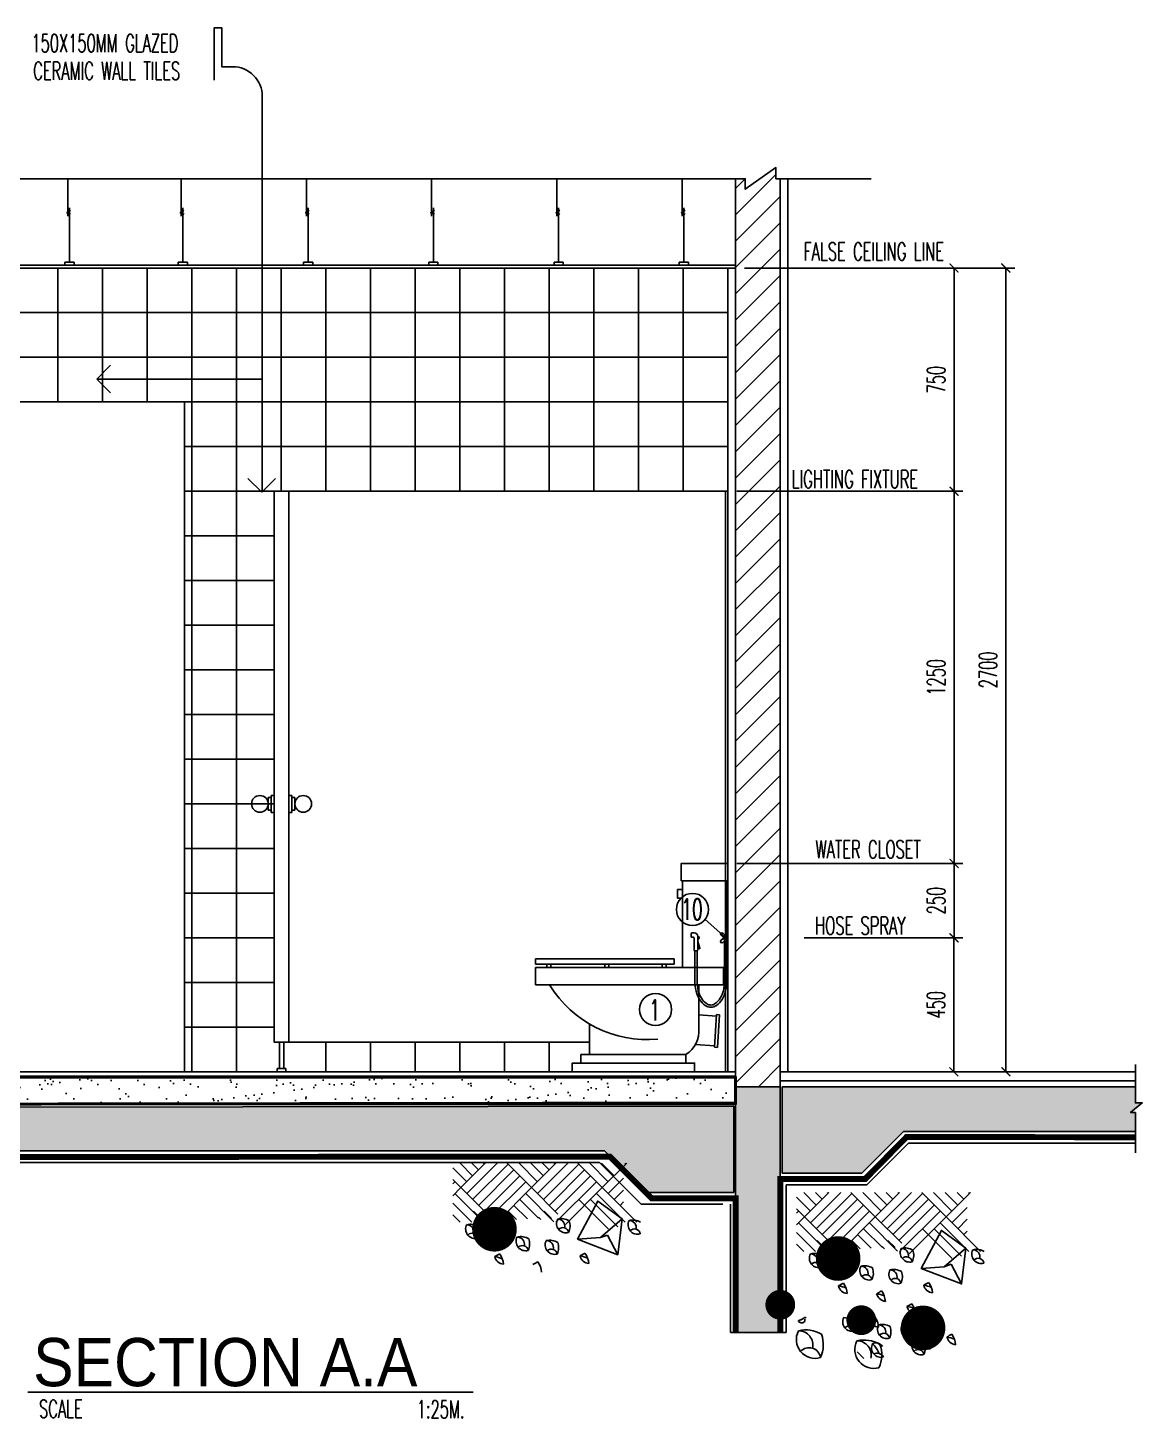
# Model space of a CAD drawing. Extents: x 417646.4 to 417675.2, y 43441 to 43460.9.
# Drawn here: x 417658.299 to 417662.042, y 43448.59 to 43453.261 of the extents above; entities that cross this region are included whole.
import ezdxf

# ---------------------------------------------------------------- set-up
doc = ezdxf.new("R2010")
doc.units = 0
doc.header["$MEASUREMENT"] = 0
doc.header["$PDMODE"] = 3
doc.header["$PDSIZE"] = 0.1
doc.linetypes.add('HIDDEN2', pattern=[0.1875, 0.125, -0.0625])
doc.layers.get('0').update_dxf_attribs({"linetype": 'CONTINUOUS'})
doc.layers.get('DEFPOINTS').update_dxf_attribs({"linetype": 'CONTINUOUS'})
for name, color, linetype in [('2', 2, 'CONTINUOUS'), ('Dimout', 4, 'CONTINUOUS'), ('DW', 7, 'CONTINUOUS'), ('ELE', 3, 'CONTINUOUS'), ('ELV', 7, 'CONTINUOUS'), ('FIX', 3, 'CONTINUOUS'), ('gravel', 11, 'CONTINUOUS'), ('Hatch', 11, 'CONTINUOUS'), ('Plaster', 7, 'CONTINUOUS'), ('SANI', 2, 'CONTINUOUS'), ('Tile', 5, 'CONTINUOUS'), ('TXT', 2, 'CONTINUOUS'), ('TXT1', 2, 'CONTINUOUS'), ('WALL', 6, 'CONTINUOUS'), ('WallPartition', 2, 'CONTINUOUS'), ('Windows', 9, 'CONTINUOUS')]:
    doc.layers.add(name, color=color, linetype=linetype)
doc.styles.add('ROMANS', font='ROMANS.shx', dxfattribs={"width": 0.6})
doc.styles.add('TTXT', font='swisse.ttf', dxfattribs={"width": 0.6})
doc.dimstyles.new('R50', dxfattribs={"dimscale": 0, "dimtxt": 0.06, "dimasz": 0.03, "dimexe": 0.03, "dimexo": 0.03, "dimgap": 0.03, "dimtad": 1, "dimdec": 0, "dimlfac": 1000, "dimzin": 13, "dimdsep": 46, "dimtxsty": 'ROMANS', "dimblk": 'ARCHTICK', "dimcen": 0.09, "dimclrd": 4, "dimclre": 4, "dimclrt": 2, "dimadec": 0, "dimazin": 0, "dimtfac": 1, "dimtdec": 0, "dimtofl": 0, "dimtmove": 2, "dimatfit": 3, "dimldrblk": 'CLOSEDBLANK', "dimfxl": 0, "dimtolj": 1, "dimtzin": 0, "dimarcsym": 0})

# ---------------------------------------------------------------- blocks, each defined once
blk = doc.blocks.new('_ARCHTICK')
at = {"color": 0, "linetype": 'ByBlock', "const_width": 0.15}
blk.add_lwpolyline([(-0.5, -0.5), (0.5, 0.5)], dxfattribs=at)
blk = doc.blocks.new('*D122')
at = {"layer": 'DEFPOINTS', "color": 0}
for p in [(417661.4097, 43452.4537), (417661.409, 43449.7537), (417661.584, 43449.7537)]:
    blk.add_point(p, dxfattribs=at)
at = {"layer": 'Dimout', "color": 4, "lineweight": -2}
for p, q in [((417661.4397, 43452.4537), (417661.614, 43452.4537)), ((417661.584, 43452.4537), (417661.584, 43449.7537)), ((417661.439, 43449.7537), (417661.614, 43449.7537))]:
    blk.add_line(p, q, dxfattribs=at)
at = {"layer": 'Dimout', "color": 4, "lineweight": -2, "xscale": 0.03, "yscale": 0.03, "zscale": 0.03}
for p, rotation in [((417661.584, 43452.4537), 90), ((417661.584, 43449.7537), 270)]:
    blk.add_blockref('_ARCHTICK', p, dxfattribs=dict(at, rotation=rotation))
at = {"layer": 'Dimout', "color": 2, "insert": (417661.524, 43451.1037), "char_height": 0.06, "attachment_point": 5, "rotation": 90, "style": 'ROMANS'}
blk.add_mtext('\\A1;2700', dxfattribs=at)
blk = doc.blocks.new('_ClosedBlank')
at = {"color": 0, "linetype": 'ByBlock', "lineweight": -2}
for p, q in [((-1, 0.17), (0, 0)), ((-1, 0.17), (-1, -0.17)), ((0, 0), (-1, -0.17))]:
    blk.add_line(p, q, dxfattribs=at)
blk = doc.blocks.new('*D123')
at = {"layer": 'DEFPOINTS', "color": 0}
for p in [(417660.65, 43451.7037), (417661.4097, 43451.7037), (417660.65, 43450.4537)]:
    blk.add_point(p, dxfattribs=at)
at = {"layer": 'Dimout', "color": 4, "lineweight": -2}
for p, q in [((417660.68, 43451.7037), (417661.4397, 43451.7037)), ((417661.4097, 43450.4537), (417661.4097, 43451.7037)), ((417660.68, 43450.4537), (417661.4397, 43450.4537))]:
    blk.add_line(p, q, dxfattribs=at)
at = {"layer": 'Dimout', "color": 4, "lineweight": -2, "xscale": 0.03, "yscale": 0.03, "zscale": 0.03}
for p, rotation in [((417661.4097, 43451.7037), 90), ((417661.4097, 43450.4537), 270)]:
    blk.add_blockref('_ARCHTICK', p, dxfattribs=dict(at, rotation=rotation))
at = {"layer": 'Dimout', "color": 2, "insert": (417661.3497, 43451.0787), "char_height": 0.06, "attachment_point": 5, "rotation": 90, "style": 'ROMANS'}
blk.add_mtext('\\A1;1250', dxfattribs=at)
blk = doc.blocks.new('*D124')
at = {"layer": 'DEFPOINTS', "color": 0}
for p in [(417661.4097, 43450.4537), (417661.4097, 43450.4537), (417660.876, 43450.2037)]:
    blk.add_point(p, dxfattribs=at)
at = {"layer": 'Dimout', "color": 4, "lineweight": -2}
for p, q in [((417661.4097, 43450.2037), (417661.4097, 43450.4537)), ((417660.906, 43450.2037), (417661.4397, 43450.2037))]:
    blk.add_line(p, q, dxfattribs=at)
at = {"layer": 'Dimout', "color": 4, "lineweight": -2, "xscale": 0.03, "yscale": 0.03, "zscale": 0.03}
for p, rotation in [((417661.4097, 43450.4537), 90), ((417661.4097, 43450.2037), 270)]:
    blk.add_blockref('_ARCHTICK', p, dxfattribs=dict(at, rotation=rotation))
at = {"layer": 'Dimout', "color": 2, "insert": (417661.3497, 43450.3287), "char_height": 0.06, "attachment_point": 5, "rotation": 90, "style": 'ROMANS'}
blk.add_mtext('\\A1;250', dxfattribs=at)
blk = doc.blocks.new('A$C03B742BD')
at = {"layer": 'SANI'}
for p, q in [((0, 0.238), (0, 0.247)), ((0.003, 0.25), (0.01, 0.25)), ((0.003, 0.235), (0.007, 0.235)), ((0.0225, 0.192), (0.0225, 0.2375)), ((0.1091, 0.234), (0.1003, 0.2428)), ((0.1155, 0.2404), (0.1067, 0.2492)), ((0.01, 0.192), (0.01, 0.232)), ((0.012, 0.19), (0.0205, 0.19)), ((0.0225, 0.221), (0.0291, 0.197)), ((0.0225, 0.2172), (0.0282, 0.1967)), ((0.1091, 0.2324), (0.1003, 0.2237)), ((0.1155, 0.2261), (0.1067, 0.2173))]:
    blk.add_line(p, q, dxfattribs=at)
for points in [[(0.0225, 0.2283, 0.064258), (0.0248, 0.2292, 0.106392), (0.0269, 0.2311, 0.159292), (0.0277, 0.2335, 0.159292), (0.0269, 0.236, 0.106392), (0.0248, 0.2379, 0.066222), (0.0224, 0.2388, 0.057624)], [(0.0225, 0.2303, 0.046557), (0.0238, 0.2309, 0.106392), (0.0253, 0.2323, 0.159292), (0.0257, 0.2335, 0.159292), (0.0253, 0.2348, 0.106392), (0.0238, 0.2362, 0.046557), (0.0225, 0.2367, 0.057624)], [(0.12, 0.2271), (0.12, 0.09, -0.060702), (0.1156, 0.0539, -0.074102), (0.1043, 0.0264, -0.106911), (0.0852, 0.0059, -0.152771), (0.0663, 0, -0.152771), (0.0473, 0.0059, -0.106911), (0.0282, 0.0264, -0.074102), (0.0169, 0.0539, -0.060702), (0.0125, 0.09), (0.0125, 0.19)], [(0.1125, 0.2231), (0.1125, 0.09, -0.060702), (0.1083, 0.0557, -0.074102), (0.0978, 0.0302, -0.106911), (0.0809, 0.0121, -0.152771), (0.0663, 0.0075, -0.152771), (0.0516, 0.0121, -0.106911), (0.0347, 0.0302, -0.074102), (0.0242, 0.0557, -0.060702), (0.02, 0.09), (0.02, 0.19)]]:
    blk.add_lwpolyline(points, format="xyb", dxfattribs=at)
blk.add_circle((0.1163, 0.2332), 0.0072, dxfattribs=at)
for centre, radius, start, end in [((0.003, 0.247), 0.003, 90, 180), ((0.003, 0.238), 0.003, 180, 270), ((0.007, 0.232), 0.003, 0, 90), ((0.01, 0.2375), 0.0125, 0, 90), ((0.1035, 0.246), 0.0045, 45, 225), ((0.012, 0.192), 0.002, 180, 270), ((0.0205, 0.192), 0.002, 270, 0), ((0.0286, 0.1968), 0.0005, 194.5389, 16.2381), ((0.1035, 0.2205), 0.0045, 135, 315)]:
    blk.add_arc(centre, radius, start, end, dxfattribs=at)
blk = doc.blocks.new('*D125')
at = {"layer": 'DEFPOINTS', "color": 0}
for p in [(417661.409, 43450.2037), (417660.896, 43449.7537), (417661.409, 43449.7537)]:
    blk.add_point(p, dxfattribs=at)
at = {"layer": 'Dimout', "color": 4, "lineweight": -2}
for p, q in [((417661.409, 43450.2037), (417661.409, 43449.7537)), ((417660.926, 43449.7537), (417661.439, 43449.7537))]:
    blk.add_line(p, q, dxfattribs=at)
at = {"layer": 'Dimout', "color": 4, "lineweight": -2, "xscale": 0.03, "yscale": 0.03, "zscale": 0.03}
for p, rotation in [((417661.409, 43450.2037), 90), ((417661.409, 43449.7537), 270)]:
    blk.add_blockref('_ARCHTICK', p, dxfattribs=dict(at, rotation=rotation))
at = {"layer": 'Dimout', "color": 2, "insert": (417661.349, 43449.9787), "char_height": 0.06, "attachment_point": 5, "rotation": 90, "style": 'ROMANS'}
blk.add_mtext('\\A1;450', dxfattribs=at)
blk = doc.blocks.new('COMP')
at = {"layer": 'FIX'}
for p, q in [((-0.0575, 0.6125), (-0.0575, 0.5833)), ((-0.0411, 0.6125), (-0.0575, 0.6125)), ((-0.0411, 0.35), (-0.0411, 0.6416)), ((0.1079, 0.35), (0.1079, 0.6416)), ((-0.0575, 0.5833), (-0.0411, 0.5833)), ((-0.5343, 0.3618), (-0.5343, 0.3792)), ((-0.5343, 0.3792), (-0.0685, 0.3792)), ((-0.0685, 0.3792), (-0.0685, 0.3618)), ((-0.5343, 0.3618), (-0.0685, 0.3618)), ((-0.5343, 0.35), (-0.5343, 0.2917)), ((0.1079, 0.35), (-0.5343, 0.35)), ((-0.4959, 0.35), (-0.4959, 0.3618)), ((-0.4825, 0.35), (-0.4825, 0.3618)), ((-0.301, 0.35), (-0.301, 0.3618)), ((-0.2876, 0.35), (-0.2876, 0.3618)), ((-0.1087, 0.35), (-0.1087, 0.3618)), ((-0.0953, 0.35), (-0.0953, 0.3618)), ((0.0971, 0.2917), (0.0971, 0.35)), ((-0.5343, 0.2917), (0.0971, 0.2917)), ((0.0146, 0.1458), (0.0146, 0.2917)), ((0.0146, 0.1914), (0.0738, 0.1873)), ((0.0741, 0.1923), (0.0665, 0.0825)), ((0.0741, 0.1923), (0.0841, 0.1916)), ((0.0841, 0.1916), (0.0765, 0.0818)), ((-0.3528, 0.1603), (-0.3528, 0.0583)), ((-0.382, 0.0583), (-0.0292, 0.0583)), ((-0.382, 0.0292), (-0.382, 0.0583)), ((-0.0292, 0.0583), (-0.0292, 0.0292)), ((0.0027, 0.092), (0.0669, 0.0875)), ((0.0665, 0.0825), (0.0765, 0.0818))]:
    blk.add_line(p, q, dxfattribs=at)
for points in [[(0.1117, 0.6416), (0.1117, 0.7), (-0.0449, 0.7), (-0.0449, 0.6416)], [(0, 0), (0, 0.0292), (-0.4111, 0.0292), (-0.4111, 0)]]:
    blk.add_lwpolyline(points, close=True, dxfattribs=at)
for centre, radius, start, end in [((-0.1594, 0.4916), 0.3837, 211.4114, 275.3446), ((-0.0802, 0.1385), 0.0951, 302.4712, 4.3987)]:
    blk.add_arc(centre, radius, start, end, dxfattribs=at)
blk = doc.blocks.new('*D126')
at = {"layer": 'DEFPOINTS', "color": 0}
for p in [(417660.676, 43452.4537), (417661.4097, 43452.4537), (417660.65, 43451.7037)]:
    blk.add_point(p, dxfattribs=at)
at = {"layer": 'Dimout', "color": 4, "lineweight": -2}
for p, q in [((417660.706, 43452.4537), (417661.4397, 43452.4537)), ((417661.4097, 43451.7037), (417661.4097, 43452.4537)), ((417660.68, 43451.7037), (417661.4397, 43451.7037))]:
    blk.add_line(p, q, dxfattribs=at)
at = {"layer": 'Dimout', "color": 4, "lineweight": -2, "xscale": 0.03, "yscale": 0.03, "zscale": 0.03}
for p, rotation in [((417661.4097, 43452.4537), 90), ((417661.4097, 43451.7037), 270)]:
    blk.add_blockref('_ARCHTICK', p, dxfattribs=dict(at, rotation=rotation))
at = {"layer": 'Dimout', "color": 2, "insert": (417661.3497, 43452.0787), "char_height": 0.06, "attachment_point": 5, "rotation": 90, "style": 'ROMANS'}
blk.add_mtext('\\A1;750', dxfattribs=at)
blk = doc.blocks.new('A$C53BB0ABE')
for p, q in [((0.1286, 0.5089), (0.0467, 0.5908)), ((0.0494, 0.5881), (0.052, 0.5908)), ((0.0692, 0.5683), (0.0916, 0.5908)), ((0.089, 0.5485), (0.1312, 0.5908)), ((0.1088, 0.5287), (0.1708, 0.5908)), ((0.1286, 0.5089), (0.2104, 0.5908)), ((0.3068, 0.4495), (0.188, 0.5683)), ((0.3266, 0.4693), (0.2078, 0.5881)), ((0.3464, 0.4891), (0.2447, 0.5908)), ((0.3662, 0.5089), (0.2843, 0.5908)), ((0.287, 0.5881), (0.2896, 0.5908)), ((0.3068, 0.5683), (0.3292, 0.5908)), ((0.3266, 0.5485), (0.3688, 0.5908)), ((0.3464, 0.5287), (0.4084, 0.5908)), ((0.3662, 0.5089), (0.448, 0.5908)), ((0.5444, 0.4495), (0.4256, 0.5683)), ((0.5642, 0.4693), (0.4454, 0.5881)), ((0.584, 0.4891), (0.4823, 0.5908)), ((0.6038, 0.5089), (0.5219, 0.5908)), ((0.5246, 0.5881), (0.5272, 0.5908)), ((0.5444, 0.5683), (0.5668, 0.5908)), ((0.5642, 0.5485), (0.6064, 0.5908)), ((0.584, 0.5287), (0.6308, 0.5756)), ((0.1088, 0.4891), (0.0574, 0.5405)), ((0.2844, 0.3927), (0.1484, 0.5287)), ((0.287, 0.4297), (0.1682, 0.5485)), ((0.5048, 0.4099), (0.386, 0.5287)), ((0.5246, 0.4297), (0.4058, 0.5485)), ((0.6038, 0.5089), (0.6308, 0.536)), ((0.6308, 0.5215), (0.6236, 0.5287)), ((0.0126, 0.3929), (0.1286, 0.5089)), ((0.0522, 0.3929), (0.1484, 0.4891)), ((0.089, 0.4693), (0.0574, 0.5009)), ((0.0761, 0.3773), (0.1682, 0.4693)), ((0.1077, 0.3692), (0.2078, 0.4693)), ((0.2522, 0.3853), (0.1286, 0.5089)), ((0.2775, 0.4202), (0.3662, 0.5089)), ((0.2911, 0.3942), (0.386, 0.4891)), ((0.3425, 0.406), (0.4058, 0.4693)), ((0.4822, 0.3929), (0.3662, 0.5089)), ((0.4877, 0.3929), (0.6038, 0.5089)), ((0.5273, 0.3929), (0.6236, 0.4891)), ((0.6308, 0.4819), (0.6038, 0.5089)), ((0.0692, 0.4495), (0.0574, 0.4613)), ((0.2998, 0.4059), (0.3237, 0.4297)), ((0.3799, 0.4038), (0.4256, 0.4495)), ((0.4173, 0.4017), (0.4454, 0.4297)), ((0.4927, 0.3612), (0.5613, 0.4297)), ((0.5669, 0.3929), (0.6308, 0.4568)), ((0.335, 0.4014), (0.3435, 0.4099)), ((0.4547, 0.3995), (0.4652, 0.4099)), ((0.6065, 0.3929), (0.6308, 0.4172)), ((0.6038, 0.1716), (0.5993, 0.1716)), ((0.5993, 0.1716), (0.5993, 0.17)), ((0.5993, 0.17), (0.6008, 0.17)), ((0.6008, 0.17), (0.6008, 0.1685)), ((0.6023, 0.1655), (0.6023, 0.1579)), ((0.6023, 0.1579), (0.6054, 0.1564)), ((0.6054, 0.17), (0.6038, 0.1716)), ((0.6069, 0.1685), (0.6054, 0.17)), ((0.6054, 0.1564), (0.6069, 0.1549)), ((0.6084, 0.167), (0.6069, 0.1685)), ((0.6069, 0.1549), (0.6084, 0.1534)), ((0.6099, 0.167), (0.6084, 0.167)), ((0.6084, 0.1534), (0.6175, 0.1534)), ((0.6114, 0.1655), (0.6099, 0.167)), ((0.6129, 0.164), (0.6114, 0.1655)), ((0.616, 0.164), (0.6129, 0.164)), ((0.6175, 0.1625), (0.616, 0.164)), ((0.6205, 0.1625), (0.6175, 0.1625)), ((0.6175, 0.1534), (0.619, 0.1549)), ((0.619, 0.1549), (0.622, 0.1549)), ((0.6205, 0.1609), (0.6205, 0.1625)), ((0.6236, 0.1609), (0.6205, 0.1609)), ((0.622, 0.1564), (0.6236, 0.1579)), ((0.622, 0.1549), (0.622, 0.1564)), ((0.6236, 0.1579), (0.6236, 0.1609)), ((0.1652, 0.1106), (0.1667, 0.1091)), ((0.1667, 0.1091), (0.1758, 0.1091)), ((0.1758, 0.1091), (0.1773, 0.1106)), ((0.1773, 0.1106), (0.1804, 0.1106)), ((0.4049, 0.033), (0.4273, 0.0554))]:
    blk.add_line(p, q)
for points in [[(0.0766, 0.2837), (0.2116, 0.3362), (0.1441, 0.4638), (0.0616, 0.4038), (0.0766, 0.2837), (0.1112, 0.3497)], [(0.1343, 0.3416), (0.2116, 0.3362), (0.1441, 0.4638), (0.0616, 0.4038), (0.1343, 0.3416), (0.1112, 0.3497)]]:
    blk.add_lwpolyline(points)
for centre, radius, start, end in [((0.0263, 0.3493), 0.0509, 76.0322, 121.1405), ((0.0105, 0.3841), 0.0317, 253.7091, 27.4015), ((0.0385, 0.3747), 0.024, 89.5708, 192.7334), ((0.2876, 0.38), 0.0506, 159.5756, 205.1522), ((0.2666, 0.354), 0.0509, 76.0322, 121.1405), ((0.2507, 0.3889), 0.0317, 253.7091, 27.4015), ((0.261, 0.3557), 0.0193, 42.46, 171.8043), ((0.2787, 0.3794), 0.024, 89.5708, 192.7334), ((0.5929, 0.3611), 0.0506, 159.5756, 205.1522), ((0.5718, 0.3352), 0.0509, 76.0322, 121.1405), ((0.556, 0.37), 0.0317, 253.7091, 27.4015), ((0.5839, 0.3606), 0.024, 89.5708, 192.7334), ((0.0207, 0.3509), 0.0193, 42.46, 171.8043), ((0.3047, 0.2816), 0.0509, 76.0322, 121.1405), ((0.2889, 0.3164), 0.0317, 253.7091, 27.4015), ((0.3168, 0.307), 0.024, 89.5708, 192.7334), ((0.4233, 0.3197), 0.0506, 159.5756, 205.1522), ((0.4022, 0.2938), 0.0509, 76.0322, 121.1405), ((0.3864, 0.3286), 0.0317, 253.7091, 27.4015), ((0.4143, 0.3192), 0.024, 89.5708, 192.7334), ((0.5662, 0.3369), 0.0193, 42.46, 171.8043), ((0.2409, 0.2493), 0.0669, 143.5113, 175.9191), ((-0.5126, -0.9402), 1.4144, 59.5906, 60.3518), ((0.3258, 0.3075), 0.0506, 159.5756, 205.1522), ((0.2991, 0.2833), 0.0193, 42.46, 171.8043), ((0.3966, 0.2954), 0.0193, 42.46, 171.8043), ((0.5272, 0.2468), 0.0669, 143.5113, 175.9191), ((-0.2263, -0.9426), 1.4144, 59.5906, 60.3518), ((0.1707, 0.2874), 0.0336, 275.8828, 346.643), ((0.1707, 0.2874), 0.0336, 275.8828, 346.643), ((0.2198, 0.1738), 0.1071, 98.8765, 112.9463), ((0.3991, 0.2205), 0.0669, 143.5113, 175.9191), ((0.3289, 0.2586), 0.0336, 275.8828, 346.643), ((0.3289, 0.2586), 0.0336, 275.8828, 346.643), ((0.3781, 0.145), 0.1071, 98.8765, 112.9463), ((-0.3544, -0.969), 1.4144, 59.5906, 60.3518), ((0.457, 0.285), 0.0336, 275.8828, 346.643), ((0.457, 0.285), 0.0336, 275.8828, 346.643), ((0.5062, 0.1714), 0.1071, 98.8765, 112.9463), ((0.2342, 0.1849), 0.0506, 159.5756, 205.1522), ((0.1973, 0.1938), 0.0317, 253.7091, 27.4015), ((0.2974, 0.1777), 0.0669, 143.5113, 175.9191), ((0.2272, 0.2159), 0.0336, 275.8828, 346.643), ((0.2272, 0.2159), 0.0336, 275.8828, 346.643), ((0.2764, 0.1023), 0.1071, 98.8765, 112.9463), ((-0.4561, -1.0117), 1.4144, 59.5906, 60.3518), ((0.2076, 0.1607), 0.0193, 42.46, 171.8043), ((0.2643, 0.1135), 0.0339, 70.0639, 139.3275), ((0.2477, 0.1308), 0.0317, 253.7091, 27.4015), ((0.2757, 0.1214), 0.024, 89.5708, 192.7334), ((0.364, 0.1228), 0.0506, 159.5756, 205.1522), ((0.343, 0.0969), 0.0509, 76.0322, 121.1405), ((0.3271, 0.1317), 0.0317, 253.7091, 27.4015), ((0.3551, 0.1223), 0.024, 89.5708, 192.7334), ((0.4217, 0.1339), 0.0669, 143.5113, 175.9191), ((0.3515, 0.172), 0.0336, 275.8828, 346.643), ((0.3515, 0.172), 0.0336, 275.8828, 346.643), ((0.4007, 0.0584), 0.1071, 98.8765, 112.9463), ((-0.3318, -1.0556), 1.4144, 59.5906, 60.3518), ((0.4809, 0.1473), 0.0506, 159.5756, 205.1522), ((0.444, 0.1562), 0.0317, 253.7091, 27.4015), ((0.4542, 0.123), 0.0193, 42.46, 171.8043), ((0.4719, 0.1468), 0.024, 89.5708, 192.7334), ((0.1633, 0.075), 0.0669, 143.5113, 175.9191), ((0.0931, 0.1132), 0.0336, 275.8828, 346.643), ((0.0931, 0.1132), 0.0336, 275.8828, 346.643), ((0.1423, -0.0004), 0.1071, 98.8765, 112.9463), ((-0.5902, -1.1144), 1.4144, 59.5906, 60.3518), ((0.247, 0.0605), 0.0669, 143.5113, 175.9191), ((-0.5065, -1.1289), 1.4144, 59.5906, 60.3518), ((0.2277, 0.0426), 0.0509, 76.0322, 121.1405), ((0.2641, 0.1182), 0.0309, 145.6775, 215.1297), ((0.258, 0.0977), 0.0193, 42.46, 171.8043), ((0.3374, 0.0986), 0.0193, 42.46, 171.8043), ((0.4033, -0.0063), 0.1018, 76.0322, 121.1405), ((0.6418, 0.0795), 0.1012, 159.5756, 205.1522), ((0.5997, 0.0276), 0.1018, 76.0322, 121.1405), ((0.568, 0.0973), 0.0634, 253.7091, 27.4015), ((0.6239, 0.0785), 0.048, 89.5708, 192.7334), ((0.1768, 0.0987), 0.0336, 275.8828, 346.643), ((0.1768, 0.0987), 0.0336, 275.8828, 346.643), ((0.2259, -0.0149), 0.1071, 98.8765, 112.9463), ((0.2488, 0.0686), 0.0506, 159.5756, 205.1522), ((0.2119, 0.0775), 0.0317, 253.7091, 27.4015), ((0.2221, 0.0443), 0.0193, 42.46, 171.8043), ((0.2398, 0.0681), 0.024, 89.5708, 192.7334), ((0.347, 0.0689), 0.0317, 253.7091, 27.4015), ((0.3603, 0.0256), 0.0257, 64.3681, 149.8962), ((0.3641, 0.0592), 0.0267, 65.5992, 147.4022), ((0.4454, 0.0455), 0.1012, 159.5756, 205.1522), ((0.5126, -0.0328), 0.1801, 139.7514, 152.5428), ((0.3716, 0.0634), 0.0634, 253.7091, 27.4015), ((0.4275, 0.0445), 0.048, 89.5708, 192.7334), ((0.5884, 0.031), 0.0386, 42.46, 171.8043)]:
    blk.add_arc(centre, radius, start, end)
at = {"layer": 'Hatch'}
for points, const_width in [([(0.4534, 0.3692, 1), (0.5284, 0.3692, 1)], 0.075), ([(0.6603, 0.2138, 1), (0.7103, 0.2138, 1)], 0.05), ([(0.1682, 0.136, 1), (0.2432, 0.136, 1)], 0.075), ([(0.3881, 0.162, 1), (0.4381, 0.162, 1)], 0.05)]:
    blk.add_lwpolyline(points, format="xyb", close=True, dxfattribs=dict(at, const_width=const_width))
blk = doc.blocks.new('A$C22107CF4')
for p, q in [((0.1286, 0.2837), (0.0467, 0.3655)), ((0.0494, 0.3629), (0.052, 0.3655)), ((0.0692, 0.3431), (0.0916, 0.3655)), ((0.089, 0.3233), (0.1312, 0.3655)), ((0.1088, 0.3035), (0.1708, 0.3655)), ((0.1286, 0.2837), (0.2104, 0.3655)), ((0.3068, 0.2243), (0.188, 0.3431)), ((0.3266, 0.2441), (0.2078, 0.3629)), ((0.3464, 0.2639), (0.2447, 0.3655)), ((0.3662, 0.2837), (0.2843, 0.3655)), ((0.287, 0.3629), (0.2896, 0.3655)), ((0.3068, 0.3431), (0.3292, 0.3655)), ((0.3266, 0.3233), (0.3688, 0.3655)), ((0.3464, 0.3035), (0.4084, 0.3655)), ((0.3662, 0.2837), (0.448, 0.3655)), ((0.5444, 0.2243), (0.4256, 0.3431)), ((0.5642, 0.2441), (0.4454, 0.3629)), ((0.584, 0.2639), (0.4823, 0.3655)), ((0.6038, 0.2837), (0.5219, 0.3655)), ((0.5246, 0.3629), (0.5272, 0.3655)), ((0.5444, 0.3431), (0.5668, 0.3655)), ((0.5642, 0.3233), (0.6064, 0.3655)), ((0.584, 0.3035), (0.6308, 0.3504)), ((0.0126, 0.1677), (0.1286, 0.2837)), ((0.1088, 0.2639), (0.0574, 0.3153)), ((0.2522, 0.1601), (0.1286, 0.2837)), ((0.2844, 0.1675), (0.1484, 0.3035)), ((0.287, 0.2045), (0.1682, 0.3233)), ((0.2775, 0.195), (0.3662, 0.2837)), ((0.4822, 0.1677), (0.3662, 0.2837)), ((0.5048, 0.1847), (0.386, 0.3035)), ((0.5246, 0.2045), (0.4058, 0.3233)), ((0.4877, 0.1677), (0.6038, 0.2837)), ((0.6038, 0.2837), (0.6308, 0.3108)), ((0.6308, 0.2566), (0.6038, 0.2837)), ((0.6308, 0.2962), (0.6236, 0.3035)), ((0.0522, 0.1677), (0.1484, 0.2639)), ((0.089, 0.2441), (0.0574, 0.2757)), ((0.0692, 0.2243), (0.0574, 0.2361)), ((0.0761, 0.152), (0.1682, 0.2441)), ((0.1077, 0.144), (0.2078, 0.2441)), ((0.2911, 0.169), (0.386, 0.2639)), ((0.3425, 0.1808), (0.4058, 0.2441)), ((0.5273, 0.1677), (0.6236, 0.2639)), ((0.2998, 0.1806), (0.3237, 0.2045)), ((0.3799, 0.1786), (0.4256, 0.2243)), ((0.4173, 0.1764), (0.4454, 0.2045)), ((0.4927, 0.1359), (0.5613, 0.2045)), ((0.5669, 0.1677), (0.6308, 0.2316)), ((0.6065, 0.1677), (0.6308, 0.192)), ((0.335, 0.1762), (0.3435, 0.1847)), ((0.4547, 0.1742), (0.4652, 0.1847))]:
    blk.add_line(p, q)
for points in [[(0.0766, 0.0585), (0.2116, 0.111), (0.1441, 0.2385), (0.0616, 0.1785), (0.0766, 0.0585), (0.1112, 0.1244)], [(0.1343, 0.1163), (0.2116, 0.111), (0.1441, 0.2385), (0.0616, 0.1785), (0.1343, 0.1163), (0.1112, 0.1244)]]:
    blk.add_lwpolyline(points)
for centre, radius, start, end in [((0.0263, 0.124), 0.0509, 76.0322, 121.1405), ((0.0105, 0.1589), 0.0317, 253.7091, 27.4015), ((0.0207, 0.1257), 0.0193, 42.46, 171.8043), ((0.0385, 0.1494), 0.024, 89.5708, 192.7334), ((0.2876, 0.1547), 0.0506, 159.5756, 205.1522), ((0.2666, 0.1288), 0.0509, 76.0322, 121.1405), ((0.2507, 0.1636), 0.0317, 253.7091, 27.4015), ((0.261, 0.1305), 0.0193, 42.46, 171.8043), ((0.2787, 0.1542), 0.024, 89.5708, 192.7334), ((0.5929, 0.1359), 0.0506, 159.5756, 205.1522), ((0.5718, 0.1099), 0.0509, 76.0322, 121.1405), ((0.556, 0.1448), 0.0317, 253.7091, 27.4015), ((0.5839, 0.1354), 0.024, 89.5708, 192.7334), ((0.3258, 0.0823), 0.0506, 159.5756, 205.1522), ((0.3047, 0.0563), 0.0509, 76.0322, 121.1405), ((0.2889, 0.0912), 0.0317, 253.7091, 27.4015), ((0.3168, 0.0818), 0.024, 89.5708, 192.7334), ((0.4233, 0.0945), 0.0506, 159.5756, 205.1522), ((0.4022, 0.0685), 0.0509, 76.0322, 121.1405), ((0.3864, 0.1034), 0.0317, 253.7091, 27.4015), ((0.4143, 0.0939), 0.024, 89.5708, 192.7334), ((0.5662, 0.1116), 0.0193, 42.46, 171.8043), ((0.2409, 0.024), 0.0669, 143.5113, 175.9191), ((0.1707, 0.0622), 0.0336, 275.8828, 346.643), ((0.1707, 0.0622), 0.0336, 275.8828, 346.643), ((0.2198, -0.0514), 0.1071, 98.8765, 112.9463), ((-0.5126, -1.1654), 1.4144, 59.5906, 60.3518), ((0.2991, 0.058), 0.0193, 42.46, 171.8043), ((0.3966, 0.0702), 0.0193, 42.46, 171.8043), ((0.5272, 0.0216), 0.0669, 143.5113, 175.9191), ((0.457, 0.0598), 0.0336, 275.8828, 346.643), ((0.457, 0.0598), 0.0336, 275.8828, 346.643), ((0.5062, -0.0538), 0.1071, 98.8765, 112.9463), ((-0.2263, -1.1678), 1.4144, 59.5906, 60.3518), ((0.3991, -0.0048), 0.0669, 143.5113, 175.9191), ((-0.3544, -1.1942), 1.4144, 59.5906, 60.3518)]:
    blk.add_arc(centre, radius, start, end)
at = {"layer": 'Hatch', "const_width": 0.075}
blk.add_lwpolyline([(0.4534, 0.144, 1), (0.5284, 0.144, 1)], format="xyb", close=True, dxfattribs=at)
blk = doc.blocks.new('GAN')
for p, q in [((-0.0212, 0.1644), (-0.0212, 0.29)), ((-0.0155, 0.01), (-0.0155, 0.1918)), ((0, 0.01), (-0.031, 0.01)), ((-0.031, 0.01), (-0.031, 0)), ((0, 0.01), (0, 0))]:
    blk.add_line(p, q)
blk.add_lwpolyline([(-0.0118, 0.184), (-0.024, 0.1754), (-0.0113, 0.1703)])
blk = doc.blocks.new('walling')
at = {"layer": 'ELV'}
blk.add_line((0.1363, -1.1797), (-0.4198, -1.1797), dxfattribs=at)
blk.add_lwpolyline([(-0.025, -0.176), (-0.025, 0), (0, 0), (0, -0.1306), (0.0363, -0.1306, -0.414214), (0.1363, -0.2306), (0.1363, -1.5582)], format="xyb", dxfattribs=at)
at = {"layer": 'WALL'}
for p, q in [((-0.4198, -1.1797), (-0.3736, -1.1334)), ((-0.4198, -1.1797), (-0.3736, -1.2259)), ((0.1345, -1.56), (0.0882, -1.5137)), ((0.1345, -1.56), (0.1808, -1.5137))]:
    blk.add_line(p, q, dxfattribs=at)
at = {"layer": 'TXT', "style": 'ROMANS', "width": 0.6}
for s, p in [('150X150MM GLAZED', (-0.639, -0.0816)), ('CERAMIC WALL TILES', (-0.6331, -0.1746))]:
    blk.add_text(s, height=0.06, dxfattribs=at).set_placement(p)

msp = doc.modelspace()

# ---------------------------------------------------------------- hatches: boundary and pattern name
at = {"layer": 'Hatch'}
h = msp.add_hatch(dxfattribs=at)
h.set_pattern_fill('ANSI31', color=256, scale=0.5, style=0)
h.set_pattern_definition([(45, (-146.97217, -39.37962), (-0.044194173824, 0.044194173824), [])])
h.paths.add_polyline_path([(417660.826, 43452.7537), (417660.8115, 43452.7537), (417660.8115, 43452.7909), (417660.7086, 43452.7181), (417660.7086, 43452.7537), (417660.676, 43452.7537), (417660.676, 43449.7037), (417660.826, 43449.7037)])
h.paths.add_polyline_path([(417657.051, 43452.7537), (417657.0272, 43452.7537), (417657.0272, 43452.7909), (417656.9243, 43452.7181), (417656.9243, 43452.7537), (417656.901, 43452.7537), (417656.901, 43449.6987), (417657.051, 43449.6987)])
at = {"layer": 'Windows'}
h = msp.add_hatch(dxfattribs=at)
h.set_pattern_fill('AR-SAND', color=256, scale=0.05, style=0)
h.set_pattern_definition([(37.5, (-146.97217, -39.37962), (-0.003149667905, 0.09634118845), [0, -0.076, 0, -0.085, 0, -0.08125]), (7.5, (-146.97217, -39.37962), (0.088488835263, 0.14110730326), [0, -0.041, 0, -0.0685, 0, -0.02625]), (327.5, (-147.03367, -39.37962), (0.155707093088, 0.000282952677), [0, -0.025, 0, -0.09, 0, -0.1175]), (317.5, (-147.03367, -39.37962), (0.15030633023, 0.043883778247), [0, -0.0125, 0, -0.059, 0, -0.0675])])
h.paths.add_polyline_path([(417660.6759, 43449.7387), (417657.0454, 43449.7387), (417657.0454, 43449.6437), (417660.6759, 43449.6437)])
h = msp.add_hatch(dxfattribs=at)
h.set_pattern_fill('AR-CONC', color=256, scale=0.03, style=0)
h.set_pattern_definition([(50, (-146.97217, -39.37962), (0.21517805478, -0.018825640495), [0.0225, -0.2475]), (355, (-146.97217, -39.37962), (-0.04162540008, 0.22565764011), [0.018, -0.198]), (100.4514, (-146.95424, -39.38119), (0.17355281451, 0.20683186262), [0.019122057, -0.2103426336]), (46.1842, (-146.97217, -39.31962), (0.32017231459, -0.0496557043), [0.03375, -0.37125]), (96.6356, (-146.9455, -39.32376), (0.28039881166, 0.29223536127), [0.0286830864, -0.3155139]), (351.1842, (-146.97217, -39.31962), (0.28039858354, 0.29223558028), [0.027, -0.297]), (21, (-146.94217, -39.33462), (0.179072115636, -0.1207856672), [0.0225, -0.2475]), (326, (-146.94217, -39.33462), (0.07299459958, 0.21754501351), [0.018, -0.198]), (71.4514, (-146.92725, -39.34469), (0.25206678857, 0.09675914901), [0.019122057, -0.2103426336]), (37.5, (-146.97217, -39.37962), (0.003647956595, 0.09986815615), [0, -0.1956, 0, -0.201, 0, -0.19875]), (7.5, (-146.97217, -39.37962), (0.078920861233, 0.118323513565), [0, -0.1146, 0, -0.1911, 0, -0.07575]), (327.5, (-147.03907, -39.37962), (0.160146730852, -0.00676646152), [0, -0.075, 0, -0.234, 0, -0.3105]), (317.5, (-147.06907, -39.37962), (0.174955850803, 0.0300314947), [0, -0.0975, 0, -0.1554, 0, -0.2205])])
h.paths.add_polyline_path([(417662.0192, 43449.6165), (417662.0026, 43449.6165), (417662.0417, 43449.6489), (417662.0192, 43449.6489), (417662.0192, 43449.7037), (417660.8324, 43449.7037), (417660.8324, 43449.4137), (417661.1, 43449.4137), (417661.24, 43449.5537), (417662.0192, 43449.5537)])
h.paths.add_polyline_path([(417660.826, 43449.7037), (417660.676, 43449.7037), (417660.676, 43448.878), (417660.826, 43448.878), (417660.826, 43448.9461, -0.412817), (417660.8011, 43448.9711, -0.412817), (417660.826, 43448.9961)])
h.paths.add_polyline_path([(417660.6696, 43449.6387), (417657.151, 43449.6338), (417657.151, 43449.3487), (417657.3446, 43449.3487), (417657.4846, 43449.4887), (417660.236, 43449.4887), (417660.376, 43449.3487), (417660.6696, 43449.3487)])
h.paths.add_polyline_path([(417657.151, 43449.6338), (417657.051, 43449.6337), (417657.051, 43449.3487), (417657.151, 43449.3487)])
h.paths.add_polyline_path([(417657.0454, 43449.6437), (417657.0454, 43449.6987), (417656.901, 43449.6987), (417656.901, 43449.219), (417656.901, 43448.878), (417657.0454, 43448.878)])
h.paths.add_polyline_path([(417656.8958, 43449.6987), (417655.851, 43449.6987), (417655.851, 43449.6489), (417655.8735, 43449.6489), (417655.8345, 43449.6165), (417655.851, 43449.6165), (417655.851, 43449.5487), (417656.461, 43449.5487), (417656.601, 43449.4087), (417656.8958, 43449.4087)])

# ---------------------------------------------------------------- linework, layer by layer
for p, q in [((417660.676, 43452.4637), (417657.051, 43452.4637)), ((417660.676, 43452.4537), (417657.051, 43452.4537))]:
    msp.add_line(p, q)
at = {"layer": '2'}
for p, q in [((417658.825, 43452.0037), (417657.777, 43452.0037)), ((417658.825, 43452.0037), (417658.825, 43449.7537)), ((417659.126, 43449.8537), (417659.126, 43451.7037)), ((417659.126, 43451.7037), (417660.642, 43451.7037)), ((417660.642, 43449.7537), (417660.642, 43451.7037)), ((417659.1061, 43450.632), (417659.1061, 43450.6754)), ((417659.1061, 43450.6754), (417659.1166, 43450.6754)), ((417659.1166, 43450.6251), (417659.1166, 43450.6823)), ((417659.1166, 43450.6823), (417659.126, 43450.6823)), ((417659.1854, 43450.6823), (417659.176, 43450.6823)), ((417659.1854, 43450.6251), (417659.1854, 43450.6823)), ((417659.1959, 43450.6754), (417659.1854, 43450.6754)), ((417659.1959, 43450.632), (417659.1959, 43450.6754)), ((417659.1061, 43450.632), (417659.1166, 43450.632)), ((417659.1166, 43450.6251), (417659.126, 43450.6251)), ((417659.1854, 43450.6251), (417659.176, 43450.6251)), ((417659.1959, 43450.632), (417659.1854, 43450.632)), ((417659.176, 43449.8537), (417660.1855, 43449.8537)), ((417660.676, 43448.878), (417660.676, 43449.7037)), ((417660.826, 43449.7037), (417660.676, 43449.7037)), ((417660.826, 43448.8811), (417660.826, 43449.7037)), ((417662.0192, 43449.7037), (417660.8324, 43449.7037)), ((417660.8324, 43449.4137), (417660.8324, 43449.7037)), ((417657.051, 43449.6337), (417660.6696, 43449.6387)), ((417660.6696, 43449.3487), (417660.6696, 43449.6387)), ((417661.1, 43449.4137), (417661.24, 43449.5537)), ((417662.0192, 43449.5537), (417661.24, 43449.5537)), ((417660.236, 43449.4887), (417657.4846, 43449.4887)), ((417660.376, 43449.3487), (417660.236, 43449.4887)), ((417661.1166, 43449.3737), (417661.2566, 43449.5137)), ((417662.0192, 43449.5137), (417661.2566, 43449.5137)), ((417660.2194, 43449.4487), (417657.5012, 43449.4487)), ((417660.3594, 43449.3087), (417660.2194, 43449.4487)), ((417661.1, 43449.4137), (417660.8324, 43449.4137)), ((417660.6696, 43449.3487), (417660.376, 43449.3487)), ((417660.846, 43448.878), (417660.846, 43449.3737)), ((417661.1166, 43449.3737), (417660.846, 43449.3737)), ((417660.6329, 43449.3087), (417660.3594, 43449.3087)), ((417660.6589, 43448.878), (417660.6589, 43449.3087)), ((417660.846, 43448.878), (417660.6589, 43448.878))]:
    msp.add_line(p, q, dxfattribs=at)
msp.add_lwpolyline([(417659.126, 43451.7037), (417659.176, 43451.7037), (417659.176, 43449.8537), (417659.126, 43449.8537)], close=True, dxfattribs=at)
for centre in [(417659.0782, 43450.6537), (417659.2238, 43450.6537)]:
    msp.add_circle(centre, 0.0279, dxfattribs=at)
at = {"layer": 'DW'}
msp.add_line((417660.5735, 43450.2656), (417660.6428, 43450.2037), dxfattribs=at)
at = {"layer": 'ELE'}
msp.add_lwpolyline([(417661.1319, 43452.7537), (417660.8115, 43452.7537), (417660.8115, 43452.7909), (417660.7086, 43452.7181), (417660.7086, 43452.7537), (417657.0272, 43452.7537), (417657.0272, 43452.7909), (417656.9243, 43452.7181), (417656.9243, 43452.7537), (417656.7708, 43452.7537)], dxfattribs=at)
at = {"layer": 'FIX', "color": 2}
for centre in [(417660.5311, 43450.2991), (417660.4072, 43449.9629)]:
    msp.add_circle(centre, 0.054, dxfattribs=at)
at = {"layer": 'Hatch'}
for p, q in [((417659.1437, 43449.8537), (417659.1437, 43449.7651)), ((417659.1582, 43449.8537), (417659.1582, 43449.7651)), ((417659.1366, 43449.7651), (417659.1654, 43449.7651)), ((417659.1366, 43449.7651), (417659.1366, 43449.7537)), ((417659.1654, 43449.7651), (417659.1654, 43449.7537))]:
    msp.add_line(p, q, dxfattribs=at)
at = {"layer": 'Plaster'}
for p, q in [((417660.852, 43452.7537), (417660.852, 43449.7537)), ((417660.65, 43452.4537), (417660.65, 43449.7537)), ((417657.051, 43449.7537), (417660.676, 43449.7537)), ((417657.051, 43449.7387), (417660.676, 43449.7387)), ((417657.051, 43449.7337), (417660.676, 43449.7337)), ((417662.0192, 43449.7537), (417660.826, 43449.7537)), ((417662.0192, 43449.7237), (417660.826, 43449.7237))]:
    msp.add_line(p, q, dxfattribs=at)
at = {"layer": 'SANI', "color": 6}
msp.add_line((417658.2987, 43448.677), (417659.7949, 43448.677), dxfattribs=at)
at = {"layer": 'Tile'}
for p, q in [((417658.4, 43452.4537), (417658.4, 43452.0037)), ((417658.55, 43452.4537), (417658.55, 43452.0037)), ((417658.7, 43452.4537), (417658.7, 43452.0037)), ((417658.85, 43452.4537), (417658.85, 43449.7537)), ((417659, 43452.4537), (417659, 43449.7537)), ((417659.15, 43452.4537), (417659.15, 43451.7037)), ((417659.3, 43452.4537), (417659.3, 43451.7037)), ((417659.45, 43452.4537), (417659.45, 43451.7037)), ((417659.6, 43452.4537), (417659.6, 43451.7037)), ((417659.75, 43452.4537), (417659.75, 43451.7037)), ((417659.9, 43452.4537), (417659.9, 43451.7037)), ((417660.05, 43452.4537), (417660.05, 43451.7037)), ((417660.2, 43452.4537), (417660.2, 43451.7037)), ((417660.35, 43452.4537), (417660.35, 43451.7037)), ((417660.5, 43452.4537), (417660.5, 43451.7037)), ((417660.65, 43452.3037), (417657.077, 43452.3037)), ((417660.65, 43452.1537), (417657.077, 43452.1537)), ((417660.65, 43452.0037), (417657.077, 43452.0037)), ((417660.65, 43451.8537), (417658.825, 43451.8537)), ((417659.126, 43451.7037), (417658.825, 43451.7037)), ((417660.65, 43451.7037), (417659.176, 43451.7037)), ((417659.126, 43451.5537), (417658.825, 43451.5537)), ((417659.126, 43451.4037), (417658.825, 43451.4037)), ((417659.126, 43451.2537), (417658.825, 43451.2537)), ((417659.126, 43451.1037), (417658.825, 43451.1037)), ((417659.126, 43450.9537), (417658.825, 43450.9537)), ((417659.126, 43450.8037), (417658.825, 43450.8037)), ((417659.126, 43450.6537), (417658.825, 43450.6537)), ((417659.126, 43450.5037), (417658.825, 43450.5037)), ((417659.126, 43450.3537), (417658.825, 43450.3537)), ((417659.126, 43450.2037), (417658.825, 43450.2037)), ((417660.65, 43450.2037), (417660.6354, 43450.2037)), ((417659.126, 43450.0537), (417658.825, 43450.0537)), ((417660.65, 43450.0537), (417660.6354, 43450.0537)), ((417660.65, 43450.0537), (417660.6354, 43450.0537)), ((417659.126, 43449.9037), (417658.825, 43449.9037)), ((417659.3, 43449.8537), (417659.3, 43449.7537)), ((417659.45, 43449.8537), (417659.45, 43449.7537)), ((417659.6, 43449.8537), (417659.6, 43449.7537)), ((417659.75, 43449.8537), (417659.75, 43449.7537)), ((417659.9, 43449.8537), (417659.9, 43449.7537)), ((417660.05, 43449.8537), (417660.05, 43449.7537))]:
    msp.add_line(p, q, dxfattribs=at)
at = {"layer": 'WALL'}
for p, q in [((417660.676, 43449.7037), (417660.676, 43452.7537)), ((417660.826, 43449.7037), (417660.826, 43452.7537))]:
    msp.add_line(p, q, dxfattribs=at)
at = {"layer": 'WallPartition', "linetype": 'HIDDEN2'}
for points, const_width in [([(417657.0454, 43449.6437), (417660.676, 43449.6487), (417660.6759, 43449.7387)], 0.01), ([(417662.0192, 43449.5338), (417661.2502, 43449.5347), (417661.1115, 43449.3937), (417660.826, 43449.3937), (417660.826, 43448.878)], 0.02), ([(417657.0522, 43448.878), (417657.0522, 43449.3242), (417657.3557, 43449.3277), (417657.4901, 43449.4671), (417660.2537, 43449.4687), (417660.3937, 43449.3287), (417660.676, 43449.3287), (417660.676, 43448.878)], 0.02)]:
    msp.add_lwpolyline(points, dxfattribs=dict(at, const_width=const_width))
at = {"layer": 'Windows'}
msp.add_lwpolyline([(417662.0192, 43449.778), (417662.0192, 43449.6489), (417662.0417, 43449.6489), (417662.0026, 43449.6165), (417662.0192, 43449.6165), (417662.0192, 43449.4817)], dxfattribs=at)
msp.add_lwpolyline([(417660.6759, 43449.7387), (417657.0454, 43449.7387), (417657.0454, 43449.6437), (417660.6759, 43449.6437)], close=True, dxfattribs=at)

# ---------------------------------------------------------------- block references
for p in [(417658.4539, 43452.4637), (417658.8349, 43452.4637), (417659.2556, 43452.4637), (417659.6764, 43452.4637), (417660.0972, 43452.4637), (417660.518, 43452.4637)]:
    msp.add_blockref('GAN', p)
at = {"layer": 'gravel', "xscale": -1}
for name, p in [('A$C22107CF4', (417660.357, 43449.0808)), ('A$C53BB0ABE', (417661.5114, 43448.7573))]:
    msp.add_blockref(name, p, dxfattribs=at)
at = {"layer": 'SANI'}
msp.add_blockref('A$C03B742BD', (417660.5266, 43449.9705), dxfattribs=at)
at = {"layer": 'WALL'}
msp.add_blockref('walling', (417658.95, 43453.2605), dxfattribs=at)
at = {"layer": 'Windows'}
msp.add_blockref('COMP', (417660.5383, 43449.7537), dxfattribs=at)

# ---------------------------------------------------------------- texts
at = {"layer": 'TXT', "style": 'ROMANS', "width": 0.6}
for s, height, p in [('FALSE CEILING LINE', 0.06, (417660.9041, 43452.4792)), ('LIGHTING FIXTURE', 0.06, (417660.8648, 43451.7142)), (' WATER CLOSET', 0.06, (417660.9202, 43450.4711)), ('10', 0.07, (417660.4937, 43450.2644)), ('HOSE SPRAY', 0.06, (417660.9432, 43450.2146)), ('1', 0.07, (417660.386, 43449.9258)), ('SCALE', 0.06, (417658.3365, 43448.5915)), ('1:25M.', 0.06, (417659.6051, 43448.5901))]:
    msp.add_text(s, height=height, dxfattribs=at).set_placement(p)
at = {"layer": 'TXT1', "color": 6, "style": 'TTXT', "width": 0.9}
msp.add_text('SECTION A.A', height=0.162094, dxfattribs=at).set_placement((417658.3166, 43448.6974))

# ---------------------------------------------------------------- dimensions: what is measured, and where the dimension line sits
at = {"layer": 'Dimout'}
for base, p1, p2, picture, middle in [((417661.4097, 43452.4537), (417660.65, 43451.7037), (417660.676, 43452.4537), '*D126', (417661.3497, 43452.0787)), ((417661.584, 43449.7537), (417661.4097, 43452.4537), (417661.409, 43449.7537), '*D122', (417661.524, 43451.1037)), ((417661.4097, 43451.7037), (417660.65, 43450.4537), (417660.65, 43451.7037), '*D123', (417661.3497, 43451.0787)), ((417661.4097, 43450.4537), (417660.876, 43450.2037), (417661.4097, 43450.4537), '*D124', (417661.3497, 43450.3287)), ((417661.409, 43449.7537), (417661.409, 43450.2037), (417660.896, 43449.7537), '*D125', (417661.349, 43449.9787))]:
    dim = msp.add_linear_dim(base=base, p1=p1, p2=p2, angle=90, dimstyle='R50', override={"dimscale": 1}, dxfattribs=at)
    dim.commit()
    dim.dimension.update_dxf_attribs({"geometry": picture, "text_midpoint": middle})

doc.saveas('drawing.dxf')
